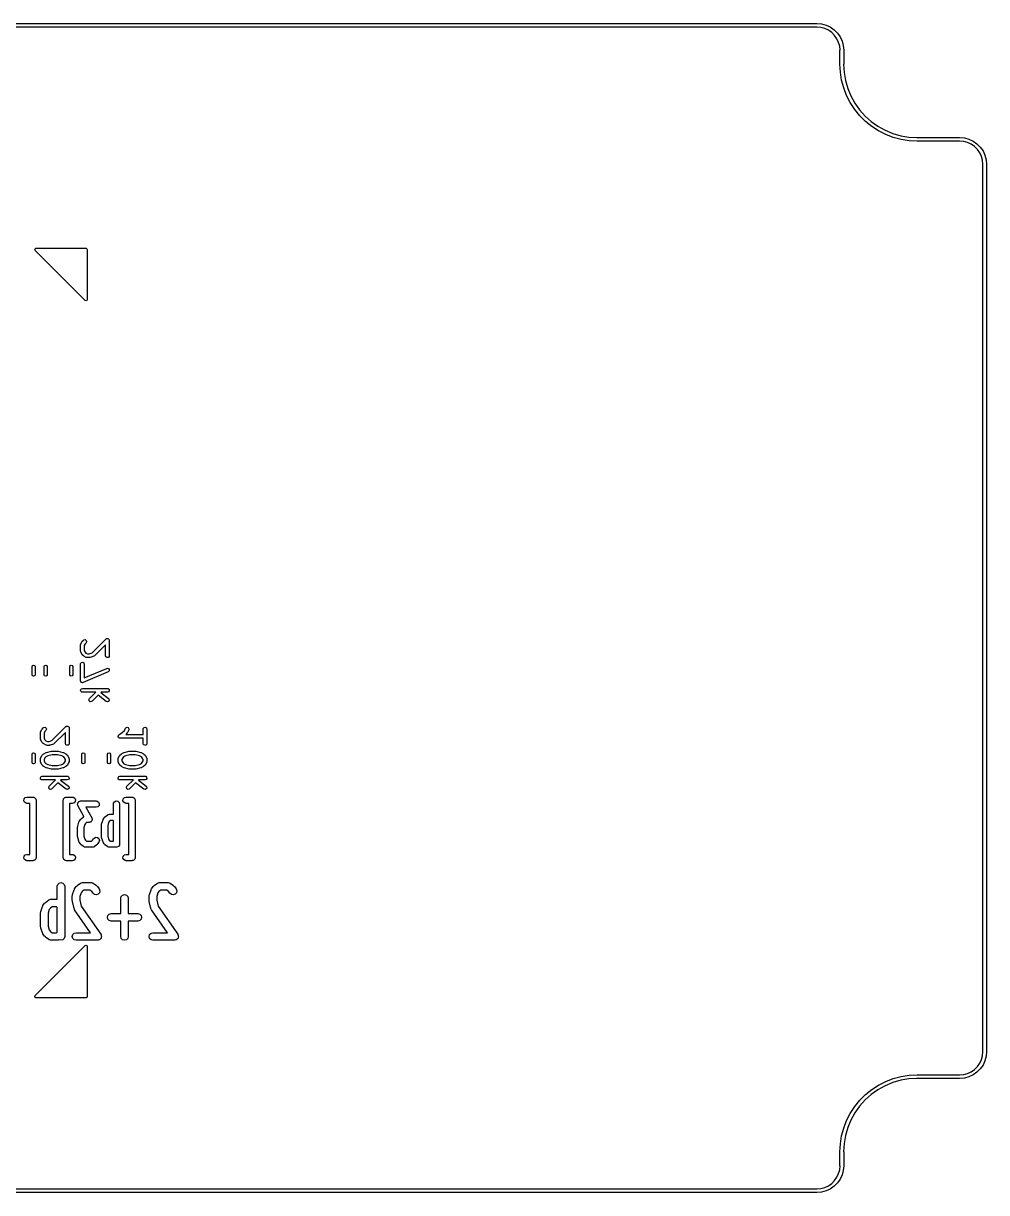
# Model space of a CAD drawing. Extents: x 69 to 231, y -99 to -49.
# Drawn here: x 192.1 to 230.53, y -97.83 to -51.17 of the extents above; entities that cross this region are included whole.
import ezdxf

# ---------------------------------------------------------------- set-up
doc = ezdxf.new("R2010")
doc.units = 0
doc.layers.add('BLACK', color=7, linetype='CONTINUOUS')

msp = doc.modelspace()

# ---------------------------------------------------------------- linework, layer by layer
at = {"layer": 'BLACK', "linetype": 'CONTINUOUS'}
for p, q in [((152.75, -51.175), (223.75, -51.175)), ((223.75, -51.175), (223.937, -51.1913)), ((223.937, -51.1913), (224.118, -51.2398)), ((224.118, -51.2398), (224.287, -51.319)), ((223.75, -51.325), (152.75, -51.325)), ((223.759, -51.3222), (223.75, -51.325)), ((223.911, -51.3356), (223.759, -51.3222)), ((224.068, -51.3775), (223.911, -51.3356)), ((224.214, -51.4459), (224.068, -51.3775)), ((224.347, -51.5387), (224.214, -51.4459)), ((224.287, -51.319), (224.441, -51.4265)), ((224.461, -51.6531), (224.347, -51.5387)), ((224.441, -51.4265), (224.573, -51.559)), ((224.554, -51.7857), (224.461, -51.6531)), ((224.573, -51.559), (224.681, -51.7125)), ((224.681, -51.7125), (224.76, -51.8823)), ((224.623, -51.9324), (224.554, -51.7857)), ((224.664, -52.0888), (224.623, -51.9324)), ((224.677, -52.2366), (224.664, -52.0888)), ((224.675, -52.25), (224.677, -52.2366)), ((224.76, -51.8823), (224.809, -52.0633)), ((224.809, -52.0633), (224.825, -52.25)), ((224.675, -52.8), (224.675, -52.25)), ((224.825, -52.25), (224.825, -52.8)), ((224.692, -53.1214), (224.675, -52.8)), ((224.742, -53.4393), (224.692, -53.1214)), ((224.825, -52.8), (224.822, -52.8198)), ((224.822, -52.8198), (224.839, -53.128)), ((224.839, -53.128), (224.894, -53.4519)), ((224.826, -53.7502), (224.742, -53.4393)), ((224.894, -53.4519), (224.985, -53.7676)), ((224.941, -54.0507), (224.826, -53.7502)), ((225.087, -54.3375), (224.941, -54.0507)), ((224.985, -53.7676), (225.111, -54.0711)), ((225.111, -54.0711), (225.269, -54.3586)), ((225.262, -54.6074), (225.087, -54.3375)), ((225.269, -54.3586), (225.46, -54.6266)), ((225.465, -54.8576), (225.262, -54.6074)), ((225.46, -54.6266), (225.678, -54.8715)), ((225.692, -55.0852), (225.465, -54.8576)), ((225.678, -54.8715), (225.923, -55.0905)), ((225.943, -55.2877), (225.692, -55.0852)), ((225.923, -55.0905), (226.191, -55.2806)), ((226.212, -55.463), (225.943, -55.2877)), ((226.191, -55.2806), (226.479, -55.4395)), ((226.499, -55.6092), (226.212, -55.463)), ((226.479, -55.4395), (226.782, -55.5652)), ((226.8, -55.7245), (226.499, -55.6092)), ((226.782, -55.5652), (227.098, -55.6562)), ((227.111, -55.8078), (226.8, -55.7245)), ((227.098, -55.6562), (227.422, -55.7112)), ((227.429, -55.8582), (227.111, -55.8078)), ((227.422, -55.7112), (227.738, -55.7289)), ((227.75, -55.875), (227.429, -55.8582)), ((227.738, -55.7289), (227.75, -55.725)), ((227.75, -55.725), (229.45, -55.725)), ((229.45, -55.875), (227.75, -55.875)), ((229.45, -55.725), (229.637, -55.7413)), ((229.459, -55.8722), (229.45, -55.875)), ((229.611, -55.8856), (229.459, -55.8722)), ((229.768, -55.9275), (229.611, -55.8856)), ((229.637, -55.7413), (229.818, -55.7898)), ((229.914, -55.9959), (229.768, -55.9275)), ((229.818, -55.7898), (229.987, -55.869)), ((229.987, -55.869), (230.141, -55.9765)), ((230.141, -55.9765), (230.273, -56.109)), ((230.047, -56.0887), (229.914, -55.9959)), ((230.161, -56.2032), (230.047, -56.0887)), ((230.254, -56.3357), (230.161, -56.2032)), ((230.323, -56.4824), (230.254, -56.3357)), ((230.273, -56.109), (230.381, -56.2625)), ((230.381, -56.2625), (230.46, -56.4323)), ((230.46, -56.4323), (230.509, -56.6133)), ((230.364, -56.6388), (230.323, -56.4824)), ((230.377, -56.7866), (230.364, -56.6388)), ((230.375, -56.8), (230.377, -56.7866)), ((230.375, -92.2), (230.375, -56.8)), ((230.509, -56.6133), (230.525, -56.8)), ((230.525, -56.8), (230.525, -92.2)), ((192.55, -60.2), (192.565, -60.1646)), ((192.565, -60.1646), (192.6, -60.15)), ((192.6, -60.15), (194.6, -60.15)), ((194.6, -60.15), (194.635, -60.1646)), ((194.635, -60.1646), (194.65, -60.2)), ((192.565, -60.2354), (192.55, -60.2)), ((194.565, -62.2354), (192.565, -60.2354)), ((194.65, -60.2), (194.65, -62.2)), ((194.6, -62.25), (194.565, -62.2354)), ((194.635, -62.2354), (194.6, -62.25)), ((194.65, -62.2), (194.635, -62.2354)), ((194.377, -75.9762), (194.382, -75.9505)), ((194.377, -76.2143), (194.377, -75.9762)), ((194.382, -75.9505), (194.385, -75.9471)), ((194.385, -75.9426), (194.433, -75.8474)), ((194.385, -75.9471), (194.385, -75.9426)), ((194.433, -75.8474), (194.446, -75.8294)), ((194.446, -75.8294), (194.447, -75.8279)), ((194.447, -75.8279), (194.495, -75.7803)), ((194.495, -75.7803), (194.516, -75.7654)), ((194.516, -75.7654), (194.567, -75.7609)), ((194.562, -75.9254), (194.527, -75.9939)), ((194.527, -75.9939), (194.527, -76.1966)), ((194.601, -75.8864), (194.562, -75.9254)), ((194.567, -75.7609), (194.609, -75.7903)), ((194.622, -75.8399), (194.601, -75.8864)), ((194.609, -75.7903), (194.622, -75.8399)), ((194.84, -76.2916), (195.399, -75.7327)), ((195.377, -75.9668), (194.934, -76.4102)), ((195.377, -76.4048), (195.377, -75.9668)), ((195.399, -75.7327), (195.413, -75.7233)), ((195.413, -75.7233), (195.415, -75.7208)), ((195.415, -75.7208), (195.417, -75.7204)), ((195.417, -75.7204), (195.421, -75.7177)), ((195.421, -75.7177), (195.443, -75.7158)), ((195.443, -75.7158), (195.465, -75.7119)), ((195.465, -75.7119), (195.468, -75.7136)), ((195.468, -75.7136), (195.472, -75.7133)), ((195.472, -75.7133), (195.49, -75.7262)), ((195.49, -75.7262), (195.51, -75.7375)), ((195.51, -75.7375), (195.511, -75.7407)), ((195.511, -75.7407), (195.514, -75.7427)), ((195.514, -75.7427), (195.52, -75.7645)), ((195.52, -75.7645), (195.527, -75.7857)), ((195.527, -75.7857), (195.527, -76.4048)), ((194.379, -76.2185), (194.377, -76.2143)), ((194.378, -76.2229), (194.379, -76.2185)), ((194.385, -76.2478), (194.378, -76.2229)), ((194.433, -76.3431), (194.385, -76.2478)), ((194.434, -76.3442), (194.433, -76.3431)), ((194.447, -76.3626), (194.434, -76.3442)), ((194.495, -76.4102), (194.447, -76.3626)), ((194.496, -76.4109), (194.495, -76.4102)), ((194.514, -76.4242), (194.496, -76.4109)), ((194.609, -76.4718), (194.514, -76.4242)), ((194.527, -76.1966), (194.562, -76.2651)), ((194.562, -76.2651), (194.592, -76.2955)), ((194.592, -76.2955), (194.661, -76.3298)), ((194.614, -76.4724), (194.609, -76.4718)), ((194.617, -76.4752), (194.614, -76.4724)), ((194.643, -76.4798), (194.617, -76.4752)), ((194.738, -76.4798), (194.643, -76.4798)), ((194.661, -76.3298), (194.726, -76.3298)), ((194.726, -76.3298), (194.84, -76.2916)), ((194.74, -76.4792), (194.738, -76.4798)), ((194.762, -76.4759), (194.74, -76.4792)), ((194.905, -76.4283), (194.762, -76.4759)), ((194.908, -76.4255), (194.905, -76.4283)), ((194.913, -76.4251), (194.908, -76.4255)), ((194.934, -76.4102), (194.913, -76.4251)), ((195.395, -76.453), (195.377, -76.4048)), ((195.439, -76.4786), (195.395, -76.453)), ((195.49, -76.4697), (195.439, -76.4786)), ((195.523, -76.4304), (195.49, -76.4697)), ((195.527, -76.4048), (195.523, -76.4304)), ((192.45, -76.8372), (192.468, -76.7948)), ((192.45, -77.1628), (192.45, -76.8372)), ((192.468, -76.7948), (192.51, -76.7772)), ((192.51, -76.7772), (192.552, -76.7948)), ((192.552, -76.7948), (192.57, -76.8372)), ((192.57, -76.8372), (192.57, -77.1628)), ((192.93, -76.8372), (192.948, -76.7948)), ((192.93, -77.1628), (192.93, -76.8372)), ((192.948, -76.7948), (192.99, -76.7772)), ((192.99, -76.7772), (193.032, -76.7948)), ((193.032, -76.7948), (193.05, -76.8372)), ((193.05, -76.8372), (193.05, -77.1628)), ((193.95, -76.8372), (193.968, -76.7948)), ((193.95, -77.1628), (193.95, -76.8372)), ((193.968, -76.7948), (194.01, -76.7772)), ((194.01, -76.7772), (194.052, -76.7948)), ((194.052, -76.7948), (194.07, -76.8372)), ((194.07, -76.8372), (194.07, -77.1628)), ((194.377, -76.7381), (194.382, -76.7124)), ((194.377, -77.4048), (194.377, -76.7381)), ((194.382, -76.7124), (194.415, -76.6731)), ((194.415, -76.6731), (194.465, -76.6642)), ((194.465, -76.6642), (194.51, -76.6899)), ((194.51, -76.6899), (194.527, -76.7381)), ((194.527, -76.7381), (194.527, -77.291)), ((194.527, -77.291), (195.423, -76.9073)), ((195.423, -76.9073), (195.448, -76.9013)), ((195.448, -76.9013), (195.497, -76.9161)), ((195.497, -76.9161), (195.525, -76.9591)), ((195.525, -76.9591), (195.519, -77.01)), ((192.468, -77.2052), (192.45, -77.1628)), ((192.51, -77.2228), (192.468, -77.2052)), ((192.552, -77.2052), (192.51, -77.2228)), ((192.57, -77.1628), (192.552, -77.2052)), ((192.948, -77.2052), (192.93, -77.1628)), ((192.99, -77.2228), (192.948, -77.2052)), ((193.032, -77.2052), (192.99, -77.2228)), ((193.05, -77.1628), (193.032, -77.2052)), ((193.968, -77.2052), (193.95, -77.1628)), ((194.01, -77.2228), (193.968, -77.2052)), ((194.052, -77.2052), (194.01, -77.2228)), ((194.07, -77.1628), (194.052, -77.2052)), ((194.38, -77.4131), (194.377, -77.4048)), ((194.379, -77.4219), (194.38, -77.4131)), ((194.389, -77.4365), (194.379, -77.4219)), ((194.395, -77.453), (194.389, -77.4365)), ((195.482, -77.0451), (194.482, -77.4737)), ((195.519, -77.01), (195.482, -77.0451)), ((194.379, -77.7727), (194.404, -77.7283)), ((194.387, -77.8232), (194.379, -77.7727)), ((194.427, -77.8562), (194.387, -77.8232)), ((194.403, -77.4574), (194.395, -77.453)), ((194.407, -77.4648), (194.403, -77.4574)), ((194.404, -77.7283), (194.452, -77.7107)), ((194.424, -77.4699), (194.407, -77.4648)), ((194.439, -77.4786), (194.424, -77.4699)), ((194.452, -77.8607), (194.427, -77.8562)), ((194.448, -77.4771), (194.439, -77.4786)), ((194.457, -77.4796), (194.448, -77.4771)), ((194.452, -77.7107), (195.452, -77.7107)), ((194.986, -77.8607), (194.452, -77.8607)), ((194.482, -77.4737), (194.457, -77.4796)), ((194.733, -78.1136), (194.986, -77.8607)), ((195.198, -77.8607), (195.186, -77.8728)), ((195.186, -77.8728), (195.497, -78.1067)), ((195.452, -77.8607), (195.198, -77.8607)), ((195.452, -77.7107), (195.478, -77.7152)), ((195.501, -77.8432), (195.452, -77.8607)), ((195.478, -77.7152), (195.517, -77.7482)), ((195.526, -77.7987), (195.501, -77.8432)), ((195.517, -77.7482), (195.526, -77.7987)), ((194.711, -78.1601), (194.733, -78.1136)), ((194.724, -78.2097), (194.711, -78.1601)), ((194.766, -78.2391), (194.724, -78.2097)), ((194.817, -78.2346), (194.766, -78.2391)), ((194.839, -78.2197), (194.817, -78.2346)), ((195.078, -77.98), (194.839, -78.2197)), ((195.407, -78.2267), (195.078, -77.98)), ((195.456, -78.2416), (195.407, -78.2267)), ((195.504, -78.2214), (195.456, -78.2416)), ((195.497, -78.1067), (195.515, -78.1257)), ((195.527, -78.1756), (195.504, -78.2214)), ((195.515, -78.1257), (195.527, -78.1756)), ((192.847, -79.3279), (192.895, -79.2803)), ((192.895, -79.2803), (192.916, -79.2654)), ((192.916, -79.2654), (192.967, -79.2609)), ((192.967, -79.2609), (193.009, -79.2903)), ((193.009, -79.2903), (193.022, -79.3399)), ((193.24, -79.7916), (193.799, -79.2327)), ((193.799, -79.2327), (193.813, -79.2233)), ((193.813, -79.2233), (193.815, -79.2208)), ((193.815, -79.2208), (193.817, -79.2204)), ((193.817, -79.2204), (193.821, -79.2177)), ((193.821, -79.2177), (193.843, -79.2158)), ((193.843, -79.2158), (193.865, -79.2119)), ((193.865, -79.2119), (193.868, -79.2136)), ((193.868, -79.2136), (193.872, -79.2133)), ((193.872, -79.2133), (193.89, -79.2262)), ((193.89, -79.2262), (193.91, -79.2375)), ((193.91, -79.2375), (193.911, -79.2407)), ((193.911, -79.2407), (193.914, -79.2427)), ((193.914, -79.2427), (193.92, -79.2645)), ((193.92, -79.2645), (193.927, -79.2857)), ((193.927, -79.2857), (193.927, -79.9048)), ((196.129, -79.3841), (196.171, -79.2998)), ((196.171, -79.2998), (196.187, -79.2789)), ((196.187, -79.2789), (196.234, -79.2585)), ((196.234, -79.2585), (196.283, -79.2731)), ((196.283, -79.2731), (196.311, -79.3159)), ((196.882, -79.3077), (196.915, -79.2684)), ((196.915, -79.2684), (196.965, -79.2595)), ((196.965, -79.2595), (197.01, -79.2851)), ((197.01, -79.2851), (197.027, -79.3333)), ((192.777, -79.4762), (192.782, -79.4505)), ((192.777, -79.7143), (192.777, -79.4762)), ((192.779, -79.7185), (192.777, -79.7143)), ((192.778, -79.7229), (192.779, -79.7185)), ((192.785, -79.7478), (192.778, -79.7229)), ((192.782, -79.4505), (192.785, -79.4471)), ((192.785, -79.4426), (192.833, -79.3474)), ((192.785, -79.4471), (192.785, -79.4426)), ((192.833, -79.8431), (192.785, -79.7478)), ((192.833, -79.3474), (192.846, -79.3294)), ((192.846, -79.3294), (192.847, -79.3279)), ((192.962, -79.4254), (192.927, -79.4939)), ((192.927, -79.4939), (192.927, -79.6966)), ((192.927, -79.6966), (192.962, -79.7651)), ((193.001, -79.3864), (192.962, -79.4254)), ((192.962, -79.7651), (192.992, -79.7955)), ((193.022, -79.3399), (193.001, -79.3864)), ((193.777, -79.4668), (193.334, -79.9102)), ((193.777, -79.9048), (193.777, -79.4668)), ((195.879, -79.606), (195.881, -79.6023)), ((195.882, -79.6275), (195.879, -79.606)), ((195.88, -79.598), (195.893, -79.5804)), ((195.881, -79.6023), (195.88, -79.598)), ((195.884, -79.6492), (195.882, -79.6275)), ((195.887, -79.6523), (195.884, -79.6492)), ((195.887, -79.6565), (195.887, -79.6523)), ((195.904, -79.6705), (195.887, -79.6565)), ((195.893, -79.5804), (195.904, -79.5616)), ((195.904, -79.5616), (195.908, -79.5601)), ((195.919, -79.6863), (195.904, -79.6705)), ((195.908, -79.5601), (195.911, -79.5566)), ((195.911, -79.5566), (196.047, -79.4655)), ((195.923, -79.6868), (195.919, -79.6863)), ((195.927, -79.6895), (195.923, -79.6868)), ((195.952, -79.694), (195.927, -79.6895)), ((196.877, -79.694), (195.952, -79.694)), ((196.047, -79.4655), (196.129, -79.3841)), ((196.244, -79.4816), (196.181, -79.544)), ((196.181, -79.544), (196.877, -79.544)), ((196.258, -79.4621), (196.244, -79.4801)), ((196.244, -79.4801), (196.244, -79.4816)), ((196.305, -79.3669), (196.258, -79.4621)), ((196.311, -79.3159), (196.305, -79.3669)), ((196.877, -79.3333), (196.882, -79.3077)), ((196.877, -79.544), (196.877, -79.3333)), ((196.877, -79.9048), (196.877, -79.694)), ((197.027, -79.3333), (197.027, -79.9048)), ((192.834, -79.8442), (192.833, -79.8431)), ((192.847, -79.8626), (192.834, -79.8442)), ((192.895, -79.9102), (192.847, -79.8626)), ((192.896, -79.9109), (192.895, -79.9102)), ((192.914, -79.9242), (192.896, -79.9109)), ((193.009, -79.9718), (192.914, -79.9242)), ((192.992, -79.7955), (193.061, -79.8298)), ((193.014, -79.9724), (193.009, -79.9718)), ((193.017, -79.9752), (193.014, -79.9724)), ((193.043, -79.9798), (193.017, -79.9752)), ((193.025, -80.2606), (193.215, -80.213)), ((193.138, -79.9798), (193.043, -79.9798)), ((193.061, -79.8298), (193.126, -79.8298)), ((193.126, -79.8298), (193.24, -79.7916)), ((193.14, -79.9792), (193.138, -79.9798)), ((193.162, -79.9759), (193.14, -79.9792)), ((193.305, -79.9283), (193.162, -79.9759)), ((193.215, -80.213), (193.23, -80.2119)), ((193.23, -80.2119), (193.233, -80.2107)), ((193.233, -80.2107), (193.471, -80.2107)), ((193.308, -79.9255), (193.305, -79.9283)), ((193.313, -79.9251), (193.308, -79.9255)), ((193.334, -79.9102), (193.313, -79.9251)), ((193.471, -80.2107), (193.486, -80.2133)), ((193.486, -80.2133), (193.49, -80.213)), ((193.49, -80.213), (193.68, -80.2606)), ((193.795, -79.953), (193.777, -79.9048)), ((193.839, -79.9786), (193.795, -79.953)), ((193.89, -79.9697), (193.839, -79.9786)), ((193.923, -79.9304), (193.89, -79.9697)), ((193.927, -79.9048), (193.923, -79.9304)), ((196.125, -80.2606), (196.315, -80.213)), ((196.315, -80.213), (196.33, -80.2119)), ((196.33, -80.2119), (196.333, -80.2107)), ((196.333, -80.2107), (196.571, -80.2107)), ((196.571, -80.2107), (196.586, -80.2133)), ((196.586, -80.2133), (196.59, -80.213)), ((196.59, -80.213), (196.78, -80.2606)), ((196.895, -79.953), (196.877, -79.9048)), ((196.939, -79.9786), (196.895, -79.953)), ((196.99, -79.9697), (196.939, -79.9786)), ((197.023, -79.9304), (196.99, -79.9697)), ((197.027, -79.9048), (197.023, -79.9304)), ((192.45, -80.3372), (192.468, -80.2948)), ((192.45, -80.6628), (192.45, -80.3372)), ((192.468, -80.7052), (192.45, -80.6628)), ((192.468, -80.2948), (192.51, -80.2772)), ((192.51, -80.2772), (192.552, -80.2948)), ((192.552, -80.2948), (192.57, -80.3372)), ((192.57, -80.6628), (192.552, -80.7052)), ((192.57, -80.3372), (192.57, -80.6628)), ((192.777, -80.5238), (192.782, -80.4982)), ((192.777, -80.619), (192.777, -80.5238)), ((192.779, -80.6233), (192.777, -80.619)), ((192.778, -80.6276), (192.779, -80.6233)), ((192.785, -80.6526), (192.778, -80.6276)), ((192.782, -80.4982), (192.785, -80.4947)), ((192.785, -80.4903), (192.833, -80.395)), ((192.785, -80.4947), (192.785, -80.4903)), ((192.833, -80.7478), (192.785, -80.6526)), ((192.833, -80.395), (192.846, -80.377)), ((192.846, -80.377), (192.847, -80.3755)), ((192.847, -80.3755), (192.895, -80.3279)), ((192.895, -80.3279), (192.913, -80.3151)), ((192.913, -80.3151), (192.914, -80.3139)), ((192.914, -80.3139), (193.009, -80.2663)), ((192.962, -80.473), (192.927, -80.5415)), ((192.927, -80.5415), (192.927, -80.6013)), ((192.927, -80.6013), (192.962, -80.6699)), ((192.992, -80.4426), (192.962, -80.473)), ((192.962, -80.6699), (192.992, -80.7003)), ((193.069, -80.4041), (192.992, -80.4426)), ((192.992, -80.7003), (193.069, -80.7388)), ((193.009, -80.2663), (193.022, -80.2626)), ((193.022, -80.2626), (193.025, -80.2606)), ((193.243, -80.3607), (193.069, -80.4041)), ((193.462, -80.3607), (193.243, -80.3607)), ((193.636, -80.4041), (193.462, -80.3607)), ((193.713, -80.4426), (193.636, -80.4041)), ((193.636, -80.7388), (193.713, -80.7003)), ((193.68, -80.2606), (193.692, -80.2658)), ((193.692, -80.2658), (193.695, -80.2663)), ((193.695, -80.2663), (193.791, -80.3139)), ((193.743, -80.473), (193.713, -80.4426)), ((193.713, -80.7003), (193.743, -80.6699)), ((193.777, -80.5415), (193.743, -80.473)), ((193.743, -80.6699), (193.777, -80.6013)), ((193.777, -80.6013), (193.777, -80.5415)), ((193.791, -80.3139), (193.809, -80.3272)), ((193.809, -80.3272), (193.81, -80.3279)), ((193.81, -80.3279), (193.858, -80.3755)), ((193.858, -80.3755), (193.871, -80.3939)), ((193.871, -80.3939), (193.872, -80.395)), ((193.872, -80.395), (193.919, -80.4903)), ((193.919, -80.6526), (193.872, -80.7478)), ((193.919, -80.4903), (193.927, -80.5152)), ((193.92, -80.6481), (193.919, -80.6526)), ((193.923, -80.6447), (193.92, -80.6481)), ((193.927, -80.619), (193.923, -80.6447)), ((193.927, -80.5152), (193.926, -80.5196)), ((193.926, -80.5196), (193.927, -80.5238)), ((193.927, -80.5238), (193.927, -80.619)), ((194.43, -80.3372), (194.448, -80.2948)), ((194.43, -80.6628), (194.43, -80.3372)), ((194.448, -80.7052), (194.43, -80.6628)), ((194.448, -80.2948), (194.49, -80.2772)), ((194.49, -80.2772), (194.532, -80.2948)), ((194.532, -80.2948), (194.55, -80.3372)), ((194.55, -80.6628), (194.532, -80.7052)), ((194.55, -80.3372), (194.55, -80.6628)), ((195.45, -80.3372), (195.468, -80.2948)), ((195.45, -80.6628), (195.45, -80.3372)), ((195.468, -80.7052), (195.45, -80.6628)), ((195.468, -80.2948), (195.51, -80.2772)), ((195.51, -80.2772), (195.552, -80.2948)), ((195.552, -80.2948), (195.57, -80.3372)), ((195.57, -80.6628), (195.552, -80.7052)), ((195.57, -80.3372), (195.57, -80.6628)), ((195.877, -80.5238), (195.882, -80.4982)), ((195.877, -80.619), (195.877, -80.5238)), ((195.879, -80.6233), (195.877, -80.619)), ((195.878, -80.6276), (195.879, -80.6233)), ((195.885, -80.6526), (195.878, -80.6276)), ((195.882, -80.4982), (195.885, -80.4947)), ((195.885, -80.4903), (195.933, -80.395)), ((195.885, -80.4947), (195.885, -80.4903)), ((195.933, -80.7478), (195.885, -80.6526)), ((195.933, -80.395), (195.946, -80.377)), ((195.946, -80.377), (195.947, -80.3755)), ((195.947, -80.3755), (195.995, -80.3279)), ((195.995, -80.3279), (196.013, -80.3151)), ((196.013, -80.3151), (196.014, -80.3139)), ((196.014, -80.3139), (196.109, -80.2663)), ((196.062, -80.473), (196.027, -80.5415)), ((196.027, -80.5415), (196.027, -80.6013)), ((196.027, -80.6013), (196.062, -80.6699)), ((196.092, -80.4426), (196.062, -80.473)), ((196.062, -80.6699), (196.092, -80.7003)), ((196.169, -80.4041), (196.092, -80.4426)), ((196.092, -80.7003), (196.169, -80.7388)), ((196.109, -80.2663), (196.122, -80.2626)), ((196.122, -80.2626), (196.125, -80.2606)), ((196.343, -80.3607), (196.169, -80.4041)), ((196.562, -80.3607), (196.343, -80.3607)), ((196.736, -80.4041), (196.562, -80.3607)), ((196.813, -80.4426), (196.736, -80.4041)), ((196.736, -80.7388), (196.813, -80.7003)), ((196.78, -80.2606), (196.792, -80.2658)), ((196.792, -80.2658), (196.795, -80.2663)), ((196.795, -80.2663), (196.891, -80.3139)), ((196.843, -80.473), (196.813, -80.4426)), ((196.813, -80.7003), (196.843, -80.6699)), ((196.877, -80.5415), (196.843, -80.473)), ((196.843, -80.6699), (196.877, -80.6013)), ((196.877, -80.6013), (196.877, -80.5415)), ((196.891, -80.3139), (196.909, -80.3272)), ((196.909, -80.3272), (196.91, -80.3279)), ((196.91, -80.3279), (196.958, -80.3755)), ((196.958, -80.3755), (196.971, -80.3939)), ((196.971, -80.3939), (196.972, -80.395)), ((196.972, -80.395), (197.019, -80.4903)), ((197.019, -80.6526), (196.972, -80.7478)), ((197.019, -80.4903), (197.027, -80.5152)), ((197.02, -80.6481), (197.019, -80.6526)), ((197.023, -80.6447), (197.02, -80.6481)), ((197.027, -80.619), (197.023, -80.6447)), ((197.027, -80.5152), (197.026, -80.5196)), ((197.026, -80.5196), (197.027, -80.5238)), ((197.027, -80.5238), (197.027, -80.619)), ((192.51, -80.7228), (192.468, -80.7052)), ((192.552, -80.7052), (192.51, -80.7228)), ((192.834, -80.749), (192.833, -80.7478)), ((192.847, -80.7673), (192.834, -80.749)), ((192.895, -80.8149), (192.847, -80.7673)), ((192.896, -80.8156), (192.895, -80.8149)), ((192.914, -80.829), (192.896, -80.8156)), ((193.009, -80.8766), (192.914, -80.829)), ((193.013, -80.877), (193.009, -80.8766)), ((193.025, -80.8823), (193.013, -80.877)), ((193.215, -80.9299), (193.025, -80.8823)), ((193.069, -80.7388), (193.243, -80.7821)), ((193.219, -80.9295), (193.215, -80.9299)), ((193.233, -80.9321), (193.219, -80.9295)), ((193.471, -80.9321), (193.233, -80.9321)), ((193.243, -80.7821), (193.462, -80.7821)), ((193.462, -80.7821), (193.636, -80.7388)), ((193.475, -80.931), (193.471, -80.9321)), ((193.49, -80.9299), (193.475, -80.931)), ((193.68, -80.8823), (193.49, -80.9299)), ((193.683, -80.8803), (193.68, -80.8823)), ((193.695, -80.8766), (193.683, -80.8803)), ((193.791, -80.829), (193.695, -80.8766)), ((193.792, -80.8278), (193.791, -80.829)), ((193.81, -80.8149), (193.792, -80.8278)), ((193.858, -80.7673), (193.81, -80.8149)), ((193.872, -80.7478), (193.858, -80.7658)), ((193.858, -80.7658), (193.858, -80.7673)), ((194.49, -80.7228), (194.448, -80.7052)), ((194.532, -80.7052), (194.49, -80.7228)), ((195.51, -80.7228), (195.468, -80.7052)), ((195.552, -80.7052), (195.51, -80.7228)), ((195.934, -80.749), (195.933, -80.7478)), ((195.947, -80.7673), (195.934, -80.749)), ((195.995, -80.8149), (195.947, -80.7673)), ((195.996, -80.8156), (195.995, -80.8149)), ((196.014, -80.829), (195.996, -80.8156)), ((196.109, -80.8766), (196.014, -80.829)), ((196.113, -80.877), (196.109, -80.8766)), ((196.125, -80.8823), (196.113, -80.877)), ((196.315, -80.9299), (196.125, -80.8823)), ((196.169, -80.7388), (196.343, -80.7821)), ((196.319, -80.9295), (196.315, -80.9299)), ((196.333, -80.9321), (196.319, -80.9295)), ((196.571, -80.9321), (196.333, -80.9321)), ((196.343, -80.7821), (196.562, -80.7821)), ((196.562, -80.7821), (196.736, -80.7388)), ((196.575, -80.931), (196.571, -80.9321)), ((196.59, -80.9299), (196.575, -80.931)), ((196.78, -80.8823), (196.59, -80.9299)), ((196.783, -80.8803), (196.78, -80.8823)), ((196.795, -80.8766), (196.783, -80.8803)), ((196.891, -80.829), (196.795, -80.8766)), ((196.892, -80.8278), (196.891, -80.829)), ((196.91, -80.8149), (196.892, -80.8278)), ((196.958, -80.7673), (196.91, -80.8149)), ((196.972, -80.7478), (196.958, -80.7658)), ((196.958, -80.7658), (196.958, -80.7673)), ((192.779, -81.2727), (192.804, -81.2283)), ((192.787, -81.3232), (192.779, -81.2727)), ((192.827, -81.3562), (192.787, -81.3232)), ((192.804, -81.2283), (192.852, -81.2107)), ((192.852, -81.3607), (192.827, -81.3562)), ((192.852, -81.2107), (193.852, -81.2107)), ((193.386, -81.3607), (192.852, -81.3607)), ((193.111, -81.6601), (193.133, -81.6136)), ((193.133, -81.6136), (193.386, -81.3607)), ((193.478, -81.48), (193.239, -81.7197)), ((193.807, -81.7267), (193.478, -81.48)), ((193.598, -81.3607), (193.586, -81.3728)), ((193.586, -81.3728), (193.897, -81.6067)), ((193.852, -81.3607), (193.598, -81.3607)), ((193.852, -81.2107), (193.878, -81.2152)), ((193.901, -81.3432), (193.852, -81.3607)), ((193.878, -81.2152), (193.917, -81.2482)), ((193.897, -81.6067), (193.915, -81.6257)), ((193.926, -81.2987), (193.901, -81.3432)), ((193.915, -81.6257), (193.927, -81.6756)), ((193.917, -81.2482), (193.926, -81.2987)), ((195.879, -81.2727), (195.904, -81.2283)), ((195.887, -81.3232), (195.879, -81.2727)), ((195.927, -81.3562), (195.887, -81.3232)), ((195.904, -81.2283), (195.952, -81.2107)), ((195.952, -81.3607), (195.927, -81.3562)), ((195.952, -81.2107), (196.952, -81.2107)), ((196.486, -81.3607), (195.952, -81.3607)), ((196.211, -81.6601), (196.233, -81.6136)), ((196.233, -81.6136), (196.486, -81.3607)), ((196.578, -81.48), (196.339, -81.7197)), ((196.907, -81.7267), (196.578, -81.48)), ((196.698, -81.3607), (196.686, -81.3728)), ((196.686, -81.3728), (196.997, -81.6067)), ((196.952, -81.3607), (196.698, -81.3607)), ((196.952, -81.2107), (196.978, -81.2152)), ((197.001, -81.3432), (196.952, -81.3607)), ((196.978, -81.2152), (197.017, -81.2482)), ((196.997, -81.6067), (197.015, -81.6257)), ((197.026, -81.2987), (197.001, -81.3432)), ((197.015, -81.6257), (197.027, -81.6756)), ((197.017, -81.2482), (197.026, -81.2987)), ((192.129, -82.1194), (192.175, -82.0662)), ((192.175, -82.0662), (192.243, -82.0464)), ((192.243, -82.0464), (192.481, -82.0464)), ((192.481, -82.0464), (192.516, -82.0516)), ((192.516, -82.0516), (192.524, -82.0565)), ((192.524, -82.0565), (192.533, -82.0578)), ((192.533, -82.0578), (192.553, -82.0753)), ((192.553, -82.0753), (192.576, -82.0897)), ((192.576, -82.0897), (192.579, -82.098)), ((192.579, -82.098), (192.586, -82.1039)), ((192.586, -82.1039), (192.594, -82.1295)), ((193.124, -81.7097), (193.111, -81.6601)), ((193.166, -81.7391), (193.124, -81.7097)), ((193.217, -81.7346), (193.166, -81.7391)), ((193.239, -81.7197), (193.217, -81.7346)), ((193.701, -82.1194), (193.718, -82.0992)), ((193.718, -82.0992), (193.733, -82.0768)), ((193.733, -82.0768), (193.741, -82.0731)), ((193.741, -82.0731), (193.747, -82.0662)), ((193.747, -82.0662), (193.772, -82.0587)), ((193.772, -82.0587), (193.797, -82.0477)), ((193.797, -82.0477), (193.806, -82.049)), ((193.806, -82.049), (193.814, -82.0464)), ((193.856, -81.7416), (193.807, -81.7267)), ((193.814, -82.0464), (194.052, -82.0464)), ((193.904, -81.7214), (193.856, -81.7416)), ((193.927, -81.6756), (193.904, -81.7214)), ((194.052, -82.0464), (194.088, -82.0516)), ((194.088, -82.0516), (194.147, -82.0897)), ((194.147, -82.0897), (194.176, -82.1538)), ((196.082, -82.1194), (196.128, -82.0662)), ((196.128, -82.0662), (196.195, -82.0464)), ((196.195, -82.0464), (196.433, -82.0464)), ((196.224, -81.7097), (196.211, -81.6601)), ((196.266, -81.7391), (196.224, -81.7097)), ((196.317, -81.7346), (196.266, -81.7391)), ((196.339, -81.7197), (196.317, -81.7346)), ((196.433, -82.0464), (196.469, -82.0516)), ((196.469, -82.0516), (196.476, -82.0565)), ((196.476, -82.0565), (196.485, -82.0578)), ((196.485, -82.0578), (196.506, -82.0753)), ((196.506, -82.0753), (196.528, -82.0897)), ((196.528, -82.0897), (196.532, -82.098)), ((196.532, -82.098), (196.539, -82.1039)), ((196.539, -82.1039), (196.546, -82.1295)), ((196.956, -81.7416), (196.907, -81.7267)), ((197.004, -81.7214), (196.956, -81.7416)), ((197.027, -81.6756), (197.004, -81.7214)), ((192.119, -82.189), (192.129, -82.1194)), ((192.148, -82.2531), (192.119, -82.189)), ((192.207, -82.2913), (192.148, -82.2531)), ((192.243, -82.2964), (192.207, -82.2913)), ((192.356, -82.2964), (192.243, -82.2964)), ((192.356, -84.3321), (192.356, -82.2964)), ((192.594, -82.1295), (192.605, -82.1538)), ((192.605, -82.1538), (192.603, -82.1628)), ((192.603, -82.1628), (192.606, -82.1714)), ((192.606, -82.1714), (192.606, -84.4571)), ((193.689, -82.1714), (193.694, -82.1359)), ((193.689, -84.4571), (193.689, -82.1714)), ((193.694, -82.1359), (193.699, -82.1283)), ((193.699, -82.1283), (193.701, -82.1194)), ((194.052, -82.2964), (193.939, -82.2964)), ((193.939, -82.2964), (193.939, -84.3321)), ((194.12, -82.2766), (194.052, -82.2964)), ((194.166, -82.2235), (194.12, -82.2766)), ((194.176, -82.1538), (194.166, -82.2235)), ((194.262, -82.3414), (194.266, -82.3108)), ((194.264, -82.3456), (194.262, -82.3414)), ((194.264, -82.3502), (194.264, -82.3456)), ((194.276, -82.3838), (194.264, -82.3502)), ((194.266, -82.3108), (194.269, -82.28)), ((194.269, -82.28), (194.271, -82.2763)), ((194.271, -82.2763), (194.272, -82.2718)), ((194.272, -82.2718), (194.292, -82.2484)), ((194.517, -82.8246), (194.276, -82.3838)), ((194.292, -82.2484), (194.311, -82.2237)), ((194.311, -82.2237), (194.315, -82.2221)), ((194.315, -82.2221), (194.318, -82.2186)), ((194.318, -82.2186), (194.348, -82.2099)), ((194.348, -82.2099), (194.377, -82.1991)), ((194.377, -82.1991), (194.381, -82.2001)), ((194.381, -82.2001), (194.386, -82.1988)), ((194.386, -82.1988), (195.005, -82.1988)), ((195.005, -82.4488), (194.597, -82.4488)), ((194.597, -82.4488), (194.829, -82.8734)), ((195.005, -82.1988), (195.04, -82.204)), ((195.072, -82.429), (195.005, -82.4488)), ((195.04, -82.204), (195.099, -82.2421)), ((195.118, -82.3758), (195.072, -82.429)), ((195.099, -82.2421), (195.129, -82.3062)), ((195.129, -82.3062), (195.118, -82.3758)), ((195.689, -82.3238), (195.694, -82.2883)), ((195.689, -82.7321), (195.689, -82.3238)), ((195.694, -82.2883), (195.733, -82.2292)), ((195.733, -82.2292), (195.797, -82.2001)), ((195.797, -82.2001), (195.866, -82.2102)), ((195.866, -82.2102), (195.919, -82.2563)), ((195.919, -82.2563), (195.939, -82.3238)), ((195.939, -82.3238), (195.939, -83.9238)), ((196.071, -82.189), (196.082, -82.1194)), ((196.101, -82.2531), (196.071, -82.189)), ((196.16, -82.2913), (196.101, -82.2531)), ((196.195, -82.2964), (196.16, -82.2913)), ((196.308, -82.2964), (196.195, -82.2964)), ((196.308, -84.3321), (196.308, -82.2964)), ((196.546, -82.1295), (196.557, -82.1538)), ((196.557, -82.1538), (196.556, -82.1628)), ((196.556, -82.1628), (196.558, -82.1714)), ((196.558, -82.1714), (196.558, -84.4571)), ((194.314, -83.0484), (194.327, -83.0223)), ((194.327, -83.0195), (194.375, -82.9433)), ((194.327, -83.0223), (194.327, -83.0195)), ((194.375, -82.9433), (194.398, -82.9159)), ((194.398, -82.9159), (194.401, -82.9145)), ((194.401, -82.9145), (194.403, -82.9119)), ((194.403, -82.9119), (194.498, -82.8357)), ((194.498, -82.8357), (194.506, -82.831)), ((194.506, -82.831), (194.509, -82.8281)), ((194.509, -82.8281), (194.513, -82.8268)), ((194.513, -82.8268), (194.517, -82.8246)), ((194.79, -83.0351), (194.787, -83.0385)), ((194.794, -83.0335), (194.79, -83.0351)), ((194.812, -83.0087), (194.794, -83.0335)), ((194.833, -82.9854), (194.812, -83.0087)), ((194.829, -82.8734), (194.841, -82.907)), ((194.836, -82.9772), (194.833, -82.9808)), ((194.833, -82.9808), (194.833, -82.9854)), ((194.838, -82.9463), (194.836, -82.9772)), ((194.843, -82.9157), (194.838, -82.9463)), ((194.841, -82.907), (194.841, -82.9115)), ((194.841, -82.9115), (194.843, -82.9157)), ((195.219, -83.1246), (195.266, -82.9722)), ((195.266, -82.9722), (195.279, -82.9461)), ((195.279, -82.9461), (195.28, -82.9433)), ((195.28, -82.9433), (195.327, -82.8671)), ((195.327, -82.8671), (195.351, -82.8397)), ((195.351, -82.8397), (195.353, -82.8383)), ((195.353, -82.8383), (195.355, -82.8357)), ((195.355, -82.8357), (195.45, -82.7595)), ((195.45, -82.7595), (195.459, -82.7548)), ((195.459, -82.7548), (195.461, -82.752)), ((195.461, -82.752), (195.466, -82.7506)), ((195.466, -82.7506), (195.481, -82.7414)), ((195.481, -82.7414), (195.505, -82.7389)), ((195.528, -83.0176), (195.5, -83.0621)), ((195.505, -82.7389), (195.529, -82.7321)), ((195.572, -82.9821), (195.528, -83.0176)), ((195.529, -82.7321), (195.689, -82.7321)), ((195.675, -82.9821), (195.572, -82.9821)), ((195.689, -82.9934), (195.675, -82.9821)), ((195.689, -83.7875), (195.689, -82.9934)), ((194.261, -83.2381), (194.266, -83.2026)), ((194.261, -83.619), (194.261, -83.2381)), ((194.266, -83.2008), (194.314, -83.0484)), ((194.266, -83.2018), (194.266, -83.2008)), ((194.266, -83.2026), (194.266, -83.2018)), ((194.548, -83.1383), (194.511, -83.2572)), ((194.511, -83.2572), (194.511, -83.6)), ((194.576, -83.0938), (194.548, -83.1383)), ((194.62, -83.0583), (194.576, -83.0938)), ((194.719, -83.0583), (194.62, -83.0583)), ((194.723, -83.057), (194.719, -83.0583)), ((194.728, -83.058), (194.723, -83.057)), ((194.757, -83.0472), (194.728, -83.058)), ((194.787, -83.0385), (194.757, -83.0472)), ((195.213, -83.1619), (195.218, -83.1264)), ((195.213, -83.619), (195.213, -83.1619)), ((195.218, -83.1264), (195.219, -83.1256)), ((195.219, -83.1256), (195.219, -83.1246)), ((195.5, -83.0621), (195.463, -83.181)), ((195.463, -83.181), (195.463, -83.6)), ((194.261, -83.62), (194.261, -83.619)), ((194.261, -83.6209), (194.261, -83.62)), ((194.266, -83.6563), (194.261, -83.6209)), ((194.314, -83.8087), (194.266, -83.6563)), ((194.316, -83.8112), (194.314, -83.8087)), ((194.327, -83.8377), (194.316, -83.8112)), ((194.375, -83.9139), (194.327, -83.8377)), ((194.377, -83.916), (194.375, -83.9139)), ((194.378, -83.919), (194.377, -83.916)), ((194.403, -83.9452), (194.378, -83.919)), ((194.498, -84.0214), (194.403, -83.9452)), ((194.511, -83.6), (194.548, -83.7188)), ((194.548, -83.7188), (194.576, -83.7633)), ((194.576, -83.7633), (194.62, -83.7988)), ((194.62, -83.7988), (194.818, -83.7988)), ((194.818, -83.7988), (194.862, -83.7633)), ((194.862, -83.7633), (194.899, -83.7052)), ((194.899, -83.7052), (194.922, -83.6778)), ((194.922, -83.6778), (194.986, -83.6479)), ((195.035, -83.9452), (194.94, -84.0214)), ((194.986, -83.6479), (195.055, -83.6572)), ((195.037, -83.9426), (195.035, -83.9452)), ((195.04, -83.9412), (195.037, -83.9426)), ((195.063, -83.9139), (195.04, -83.9412)), ((195.055, -83.6572), (195.109, -83.7026)), ((195.111, -83.8377), (195.063, -83.9139)), ((195.109, -83.7026), (195.13, -83.7699)), ((195.13, -83.7699), (195.111, -83.8377)), ((195.213, -83.62), (195.213, -83.619)), ((195.213, -83.6209), (195.213, -83.62)), ((195.219, -83.6563), (195.213, -83.6209)), ((195.266, -83.8087), (195.219, -83.6563)), ((195.268, -83.8112), (195.266, -83.8087)), ((195.28, -83.8377), (195.268, -83.8112)), ((195.327, -83.9139), (195.28, -83.8377)), ((195.33, -83.916), (195.327, -83.9139)), ((195.331, -83.919), (195.33, -83.916)), ((195.355, -83.9452), (195.331, -83.919)), ((195.45, -84.0214), (195.355, -83.9452)), ((195.463, -83.6), (195.5, -83.7188)), ((195.5, -83.7188), (195.528, -83.7633)), ((195.528, -83.7633), (195.572, -83.7988)), ((195.572, -83.7988), (195.675, -83.7988)), ((195.675, -83.7988), (195.689, -83.7875)), ((195.934, -83.9593), (195.896, -84.0184)), ((195.939, -83.9238), (195.934, -83.9593)), ((192.119, -84.4748), (192.129, -84.4051)), ((192.129, -84.4051), (192.175, -84.352)), ((192.175, -84.352), (192.243, -84.3321)), ((192.243, -84.3321), (192.356, -84.3321)), ((193.939, -84.3321), (194.052, -84.3321)), ((194.052, -84.3321), (194.088, -84.3373)), ((194.088, -84.3373), (194.147, -84.3755)), ((194.147, -84.3755), (194.176, -84.4395)), ((194.52, -84.0306), (194.498, -84.0214)), ((194.541, -84.0437), (194.52, -84.0306)), ((194.559, -84.0463), (194.541, -84.0437)), ((194.563, -84.0481), (194.559, -84.0463)), ((194.567, -84.0475), (194.563, -84.0481)), ((194.576, -84.0488), (194.567, -84.0475)), ((194.862, -84.0488), (194.576, -84.0488)), ((194.885, -84.042), (194.862, -84.0488)), ((194.909, -84.0396), (194.885, -84.042)), ((194.925, -84.0304), (194.909, -84.0396)), ((194.929, -84.029), (194.925, -84.0304)), ((194.932, -84.0262), (194.929, -84.029)), ((194.94, -84.0214), (194.932, -84.0262)), ((195.473, -84.0306), (195.45, -84.0214)), ((195.493, -84.0437), (195.473, -84.0306)), ((195.511, -84.0463), (195.493, -84.0437)), ((195.516, -84.0481), (195.511, -84.0463)), ((195.519, -84.0475), (195.516, -84.0481)), ((195.529, -84.0488), (195.519, -84.0475)), ((195.719, -84.0488), (195.529, -84.0488)), ((195.742, -84.042), (195.719, -84.0488)), ((195.766, -84.0396), (195.742, -84.042)), ((195.768, -84.0383), (195.766, -84.0396)), ((195.832, -84.0476), (195.768, -84.0383)), ((195.896, -84.0184), (195.832, -84.0476)), ((196.071, -84.4748), (196.082, -84.4051)), ((196.082, -84.4051), (196.128, -84.352)), ((196.128, -84.352), (196.195, -84.3321)), ((196.195, -84.3321), (196.308, -84.3321)), ((192.148, -84.5388), (192.119, -84.4748)), ((192.207, -84.577), (192.148, -84.5388)), ((192.243, -84.5821), (192.207, -84.577)), ((192.481, -84.5821), (192.243, -84.5821)), ((192.49, -84.5796), (192.481, -84.5821)), ((192.499, -84.5809), (192.49, -84.5796)), ((192.523, -84.5698), (192.499, -84.5809)), ((192.548, -84.5623), (192.523, -84.5698)), ((192.554, -84.5555), (192.548, -84.5623)), ((192.563, -84.5518), (192.554, -84.5555)), ((192.577, -84.5293), (192.563, -84.5518)), ((192.595, -84.5092), (192.577, -84.5293)), ((192.596, -84.5002), (192.595, -84.5092)), ((192.601, -84.4926), (192.596, -84.5002)), ((192.606, -84.4571), (192.601, -84.4926)), ((193.692, -84.4658), (193.689, -84.4571)), ((193.691, -84.4748), (193.692, -84.4658)), ((193.702, -84.4991), (193.691, -84.4748)), ((193.709, -84.5247), (193.702, -84.4991)), ((193.716, -84.5306), (193.709, -84.5247)), ((193.72, -84.5388), (193.716, -84.5306)), ((193.742, -84.5533), (193.72, -84.5388)), ((193.762, -84.5708), (193.742, -84.5533)), ((193.771, -84.5721), (193.762, -84.5708)), ((193.779, -84.577), (193.771, -84.5721)), ((193.814, -84.5821), (193.779, -84.577)), ((194.052, -84.5821), (193.814, -84.5821)), ((194.12, -84.5623), (194.052, -84.5821)), ((194.166, -84.5092), (194.12, -84.5623)), ((194.176, -84.4395), (194.166, -84.5092)), ((196.101, -84.5388), (196.071, -84.4748)), ((196.16, -84.577), (196.101, -84.5388)), ((196.195, -84.5821), (196.16, -84.577)), ((196.433, -84.5821), (196.195, -84.5821)), ((196.442, -84.5796), (196.433, -84.5821)), ((196.451, -84.5809), (196.442, -84.5796)), ((196.475, -84.5698), (196.451, -84.5809)), ((196.501, -84.5623), (196.475, -84.5698)), ((196.507, -84.5555), (196.501, -84.5623)), ((196.515, -84.5518), (196.507, -84.5555)), ((196.529, -84.5293), (196.515, -84.5518)), ((196.547, -84.5092), (196.529, -84.5293)), ((196.548, -84.5002), (196.547, -84.5092)), ((196.553, -84.4926), (196.548, -84.5002)), ((196.558, -84.4571), (196.553, -84.4926)), ((193.45, -85.6048), (193.47, -85.5298)), ((193.45, -86.1214), (193.45, -85.6048)), ((193.47, -85.5298), (193.525, -85.4749)), ((193.525, -85.4749), (193.6, -85.4548)), ((193.6, -85.4548), (193.675, -85.4749)), ((193.675, -85.4749), (193.73, -85.5298)), ((193.73, -85.5298), (193.75, -85.6048)), ((193.75, -85.6048), (193.75, -87.6048)), ((194.058, -85.9362), (194.125, -85.7457)), ((194.125, -85.7457), (194.137, -85.7286)), ((194.137, -85.7286), (194.144, -85.7092)), ((194.144, -85.7092), (194.21, -85.614)), ((194.21, -85.614), (194.23, -85.5976)), ((194.23, -85.5976), (194.246, -85.5779)), ((194.246, -85.5779), (194.379, -85.4827)), ((194.379, -85.4827), (194.386, -85.4801)), ((194.386, -85.4801), (194.392, -85.4749)), ((194.392, -85.4749), (194.422, -85.4666)), ((194.441, -85.8071), (194.401, -85.8643)), ((194.422, -85.4666), (194.452, -85.4555)), ((194.515, -85.7548), (194.441, -85.8071)), ((194.452, -85.4555), (194.46, -85.4567)), ((194.46, -85.4567), (194.467, -85.4548)), ((194.467, -85.4548), (194.8, -85.4548)), ((194.752, -85.7548), (194.515, -85.7548)), ((194.825, -85.8071), (194.752, -85.7548)), ((194.8, -85.4548), (194.807, -85.4567)), ((194.807, -85.4567), (194.814, -85.4555)), ((194.814, -85.4555), (194.844, -85.4666)), ((194.877, -85.8813), (194.825, -85.8071)), ((194.844, -85.4666), (194.875, -85.4749)), ((194.875, -85.4749), (194.88, -85.4801)), ((194.88, -85.4801), (194.887, -85.4827)), ((194.887, -85.4827), (195.021, -85.5779)), ((195.021, -85.5779), (195.037, -85.5976)), ((195.037, -85.5976), (195.056, -85.614)), ((195.056, -85.614), (195.123, -85.7092)), ((195.123, -85.7092), (195.149, -85.7822)), ((195.149, -85.7822), (195.136, -85.8586)), ((197.125, -85.9362), (197.192, -85.7457)), ((197.192, -85.7457), (197.203, -85.7286)), ((197.203, -85.7286), (197.21, -85.7092)), ((197.21, -85.7092), (197.277, -85.614)), ((197.277, -85.614), (197.297, -85.5976)), ((197.297, -85.5976), (197.313, -85.5779)), ((197.313, -85.5779), (197.446, -85.4827)), ((197.446, -85.4827), (197.453, -85.4801)), ((197.453, -85.4801), (197.458, -85.4749)), ((197.458, -85.4749), (197.489, -85.4666)), ((197.508, -85.8071), (197.468, -85.8643)), ((197.489, -85.4666), (197.519, -85.4555)), ((197.581, -85.7548), (197.508, -85.8071)), ((197.519, -85.4555), (197.526, -85.4567)), ((197.526, -85.4567), (197.533, -85.4548)), ((197.533, -85.4548), (197.867, -85.4548)), ((197.819, -85.7548), (197.581, -85.7548)), ((197.892, -85.8071), (197.819, -85.7548)), ((197.867, -85.4548), (197.874, -85.4567)), ((197.874, -85.4567), (197.881, -85.4555)), ((197.881, -85.4555), (197.911, -85.4666)), ((197.944, -85.8813), (197.892, -85.8071)), ((197.911, -85.4666), (197.942, -85.4749)), ((197.942, -85.4749), (197.947, -85.4801)), ((197.947, -85.4801), (197.954, -85.4827)), ((197.954, -85.4827), (198.087, -85.5779)), ((198.087, -85.5779), (198.103, -85.5976)), ((198.103, -85.5976), (198.123, -85.614)), ((198.123, -85.614), (198.19, -85.7092)), ((198.19, -85.7092), (198.216, -85.7822)), ((198.216, -85.7822), (198.203, -85.8586)), ((192.877, -86.3759), (192.944, -86.2806)), ((192.944, -86.2806), (192.963, -86.2643)), ((192.963, -86.2643), (192.979, -86.2446)), ((192.979, -86.2446), (193.113, -86.1494)), ((193.113, -86.1494), (193.12, -86.1468)), ((193.12, -86.1468), (193.125, -86.1415)), ((193.125, -86.1415), (193.156, -86.1333)), ((193.156, -86.1333), (193.186, -86.1221)), ((193.186, -86.1221), (193.193, -86.1233)), ((193.193, -86.1233), (193.2, -86.1214)), ((193.2, -86.1214), (193.45, -86.1214)), ((194.05, -85.9857), (194.057, -85.9613)), ((194.05, -86.1762), (194.05, -85.9857)), ((194.054, -86.1929), (194.05, -86.1762)), ((194.054, -86.2103), (194.054, -86.1929)), ((194.121, -86.496), (194.054, -86.2103)), ((194.057, -85.9613), (194.058, -85.9362)), ((194.401, -85.8643), (194.35, -86.0112)), ((194.35, -86.0112), (194.35, -86.1589)), ((194.35, -86.1589), (194.406, -86.3996)), ((194.937, -85.9312), (194.877, -85.8813)), ((195.013, -85.9447), (194.937, -85.9312)), ((195.086, -85.9181), (195.013, -85.9447)), ((195.136, -85.8586), (195.086, -85.9181)), ((195.983, -86.081), (196.003, -86.006)), ((195.983, -86.6929), (195.983, -86.081)), ((196.003, -86.006), (196.058, -85.951)), ((196.058, -85.951), (196.133, -85.931)), ((196.133, -85.931), (196.208, -85.951)), ((196.208, -85.951), (196.263, -86.006)), ((196.263, -86.006), (196.283, -86.081)), ((196.283, -86.081), (196.283, -86.6929)), ((197.117, -85.9857), (197.123, -85.9613)), ((197.117, -86.1762), (197.117, -85.9857)), ((197.121, -86.1929), (197.117, -86.1762)), ((197.121, -86.2103), (197.121, -86.1929)), ((197.187, -86.496), (197.121, -86.2103)), ((197.123, -85.9613), (197.125, -85.9362)), ((197.468, -85.8643), (197.417, -86.0112)), ((197.417, -86.0112), (197.417, -86.1589)), ((197.417, -86.1589), (197.473, -86.3996)), ((198.003, -85.9312), (197.944, -85.8813)), ((198.08, -85.9447), (198.003, -85.9312)), ((198.153, -85.9181), (198.08, -85.9447)), ((198.203, -85.8586), (198.153, -85.9181)), ((192.783, -86.6524), (192.79, -86.628)), ((192.783, -87.2238), (192.783, -86.6524)), ((192.79, -86.628), (192.792, -86.6028)), ((192.792, -86.6028), (192.858, -86.4124)), ((192.858, -86.4124), (192.87, -86.3953)), ((192.87, -86.3953), (192.877, -86.3759)), ((193.135, -86.531), (193.083, -86.6779)), ((193.083, -86.6779), (193.083, -87.1983)), ((193.175, -86.4738), (193.135, -86.531)), ((193.248, -86.4214), (193.175, -86.4738)), ((193.419, -86.4214), (193.248, -86.4214)), ((193.45, -86.4439), (193.419, -86.4214)), ((193.45, -87.4323), (193.45, -86.4439)), ((194.134, -86.5211), (194.121, -86.496)), ((194.144, -86.5479), (194.134, -86.5211)), ((194.779, -87.4548), (194.144, -86.5479)), ((194.406, -86.3996), (195.19, -87.5187)), ((195.45, -86.8429), (195.47, -86.7679)), ((195.47, -86.7679), (195.525, -86.713)), ((195.525, -86.713), (195.6, -86.6929)), ((195.6, -86.6929), (195.983, -86.6929)), ((196.283, -86.6929), (196.667, -86.6929)), ((196.667, -86.6929), (196.742, -86.713)), ((196.742, -86.713), (196.797, -86.7679)), ((196.797, -86.7679), (196.817, -86.8429)), ((197.201, -86.5211), (197.187, -86.496)), ((197.21, -86.5479), (197.201, -86.5211)), ((197.845, -87.4548), (197.21, -86.5479)), ((197.473, -86.3996), (198.256, -87.5187)), ((192.79, -87.2482), (192.783, -87.2238)), ((193.083, -87.1983), (193.135, -87.3452)), ((195.47, -86.9179), (195.45, -86.8429)), ((195.525, -86.9728), (195.47, -86.9179)), ((195.6, -86.9929), (195.525, -86.9728)), ((195.983, -86.9929), (195.6, -86.9929)), ((195.983, -87.6048), (195.983, -86.9929)), ((196.667, -86.9929), (196.283, -86.9929)), ((196.283, -86.9929), (196.283, -87.6048)), ((196.742, -86.9728), (196.667, -86.9929)), ((196.797, -86.9179), (196.742, -86.9728)), ((196.817, -86.8429), (196.797, -86.9179)), ((192.792, -87.2734), (192.79, -87.2482)), ((192.858, -87.4638), (192.792, -87.2734)), ((192.87, -87.4809), (192.858, -87.4638)), ((192.877, -87.5003), (192.87, -87.4809)), ((192.944, -87.5955), (192.877, -87.5003)), ((192.963, -87.6119), (192.944, -87.5955)), ((192.979, -87.6316), (192.963, -87.6119)), ((193.113, -87.7268), (192.979, -87.6316)), ((193.135, -87.3452), (193.175, -87.4024)), ((193.175, -87.4024), (193.248, -87.4548)), ((193.248, -87.4548), (193.419, -87.4548)), ((193.419, -87.4548), (193.45, -87.4323)), ((193.73, -87.6798), (193.675, -87.7347)), ((193.75, -87.6048), (193.73, -87.6798)), ((194.05, -87.6048), (194.07, -87.5298)), ((194.07, -87.6798), (194.05, -87.6048)), ((194.07, -87.5298), (194.125, -87.4749)), ((194.125, -87.7347), (194.07, -87.6798)), ((194.125, -87.4749), (194.2, -87.4548)), ((194.2, -87.4548), (194.779, -87.4548)), ((195.197, -87.6798), (195.174, -87.7027)), ((195.19, -87.5187), (195.192, -87.525)), ((195.192, -87.525), (195.197, -87.5298)), ((195.197, -87.5298), (195.205, -87.5612)), ((195.198, -87.6733), (195.197, -87.6798)), ((195.203, -87.6682), (195.198, -87.6733)), ((195.208, -87.6362), (195.203, -87.6682)), ((195.205, -87.5612), (195.216, -87.5917)), ((195.217, -87.6048), (195.208, -87.6362)), ((195.216, -87.5917), (195.215, -87.5983)), ((195.215, -87.5983), (195.217, -87.6048)), ((196.003, -87.6798), (195.983, -87.6048)), ((196.058, -87.7347), (196.003, -87.6798)), ((196.263, -87.6798), (196.208, -87.7347)), ((196.283, -87.6048), (196.263, -87.6798)), ((197.117, -87.6048), (197.137, -87.5298)), ((197.137, -87.6798), (197.117, -87.6048)), ((197.137, -87.5298), (197.192, -87.4749)), ((197.192, -87.7347), (197.137, -87.6798)), ((197.192, -87.4749), (197.267, -87.4548)), ((197.267, -87.4548), (197.845, -87.4548)), ((198.263, -87.6798), (198.24, -87.7027)), ((198.256, -87.5187), (198.259, -87.525)), ((198.259, -87.525), (198.263, -87.5298)), ((198.263, -87.5298), (198.272, -87.5612)), ((198.265, -87.6733), (198.263, -87.6798)), ((198.269, -87.6682), (198.265, -87.6733)), ((198.275, -87.6362), (198.269, -87.6682)), ((198.272, -87.5612), (198.283, -87.5917)), ((198.283, -87.6048), (198.275, -87.6362)), ((198.283, -87.5917), (198.282, -87.5983)), ((198.282, -87.5983), (198.283, -87.6048)), ((192.565, -89.9646), (194.565, -87.9646)), ((193.12, -87.7294), (193.113, -87.7268)), ((193.125, -87.7347), (193.12, -87.7294)), ((193.156, -87.7429), (193.125, -87.7347)), ((193.186, -87.7541), (193.156, -87.7429)), ((193.193, -87.7528), (193.186, -87.7541)), ((193.2, -87.7548), (193.193, -87.7528)), ((193.467, -87.7548), (193.2, -87.7548)), ((193.474, -87.7528), (193.467, -87.7548)), ((193.481, -87.7541), (193.474, -87.7528)), ((193.511, -87.7429), (193.481, -87.7541)), ((193.533, -87.7369), (193.511, -87.7429)), ((193.6, -87.7548), (193.533, -87.7369)), ((193.675, -87.7347), (193.6, -87.7548)), ((194.2, -87.7548), (194.125, -87.7347)), ((195.067, -87.7548), (194.2, -87.7548)), ((194.565, -87.9646), (194.6, -87.95)), ((194.6, -87.95), (194.635, -87.9646)), ((194.635, -87.9646), (194.65, -88)), ((194.65, -88), (194.65, -90)), ((195.073, -87.753), (195.067, -87.7548)), ((195.08, -87.7542), (195.073, -87.753)), ((195.11, -87.7431), (195.08, -87.7542)), ((195.142, -87.7347), (195.11, -87.7431)), ((195.146, -87.7299), (195.142, -87.7347)), ((195.153, -87.7276), (195.146, -87.7299)), ((195.174, -87.7027), (195.153, -87.7276)), ((196.133, -87.7548), (196.058, -87.7347)), ((196.208, -87.7347), (196.133, -87.7548)), ((197.267, -87.7548), (197.192, -87.7347)), ((198.133, -87.7548), (197.267, -87.7548)), ((198.14, -87.753), (198.133, -87.7548)), ((198.146, -87.7542), (198.14, -87.753)), ((198.177, -87.7431), (198.146, -87.7542)), ((198.208, -87.7347), (198.177, -87.7431)), ((198.213, -87.7299), (198.208, -87.7347)), ((198.219, -87.7276), (198.213, -87.7299)), ((198.24, -87.7027), (198.219, -87.7276)), ((192.55, -90), (192.565, -89.9646)), ((192.565, -90.0354), (192.55, -90)), ((194.65, -90), (194.635, -90.0354)), ((192.6, -90.05), (192.565, -90.0354)), ((194.6, -90.05), (192.6, -90.05)), ((194.635, -90.0354), (194.6, -90.05)), ((230.323, -92.5176), (230.364, -92.3612)), ((230.364, -92.3612), (230.378, -92.2086)), ((230.378, -92.2086), (230.375, -92.2)), ((230.525, -92.2), (230.509, -92.3867)), ((230.047, -92.9113), (230.161, -92.7968)), ((230.161, -92.7968), (230.254, -92.6643)), ((230.254, -92.6643), (230.323, -92.5176)), ((230.381, -92.7375), (230.273, -92.891)), ((230.46, -92.5677), (230.381, -92.7375)), ((230.509, -92.3867), (230.46, -92.5677)), ((226.499, -93.3908), (226.8, -93.2755)), ((226.8, -93.2755), (227.111, -93.1922)), ((227.422, -93.2888), (227.098, -93.3438)), ((227.111, -93.1922), (227.429, -93.1418)), ((227.73, -93.2715), (227.422, -93.2888)), ((227.429, -93.1418), (227.75, -93.125)), ((227.75, -93.275), (227.73, -93.2715)), ((227.75, -93.125), (229.45, -93.125)), ((229.45, -93.275), (227.75, -93.275)), ((229.45, -93.125), (229.463, -93.1274)), ((229.637, -93.2587), (229.45, -93.275)), ((229.463, -93.1274), (229.611, -93.1144)), ((229.611, -93.1144), (229.768, -93.0725)), ((229.818, -93.2102), (229.637, -93.2587)), ((229.768, -93.0725), (229.914, -93.0041)), ((229.987, -93.131), (229.818, -93.2102)), ((229.914, -93.0041), (230.047, -92.9113)), ((230.141, -93.0235), (229.987, -93.131)), ((230.273, -92.891), (230.141, -93.0235)), ((225.692, -93.9148), (225.943, -93.7123)), ((226.191, -93.7194), (225.923, -93.9095)), ((225.943, -93.7123), (226.212, -93.537)), ((226.479, -93.5605), (226.191, -93.7194)), ((226.212, -93.537), (226.499, -93.3908)), ((226.782, -93.4348), (226.479, -93.5605)), ((227.098, -93.3438), (226.782, -93.4348)), ((225.262, -94.3926), (225.465, -94.1424)), ((225.678, -94.1285), (225.46, -94.3734)), ((225.465, -94.1424), (225.692, -93.9148)), ((225.923, -93.9095), (225.678, -94.1285)), ((224.941, -94.9493), (225.087, -94.6625)), ((225.087, -94.6625), (225.262, -94.3926)), ((225.269, -94.6414), (225.111, -94.9289)), ((225.46, -94.3734), (225.269, -94.6414)), ((224.826, -95.2498), (224.941, -94.9493)), ((225.111, -94.9289), (224.985, -95.2324)), ((224.692, -95.8786), (224.742, -95.5607)), ((224.742, -95.5607), (224.826, -95.2498)), ((224.894, -95.5481), (224.839, -95.872)), ((224.985, -95.2324), (224.894, -95.5481)), ((224.675, -96.2), (224.692, -95.8786)), ((224.839, -95.872), (224.821, -96.1879)), ((224.675, -96.75), (224.675, -96.2)), ((224.821, -96.1879), (224.825, -96.2)), ((224.825, -96.2), (224.825, -96.75)), ((224.623, -97.0676), (224.664, -96.9112)), ((224.664, -96.9112), (224.678, -96.7586)), ((224.678, -96.7586), (224.675, -96.75)), ((224.809, -96.9367), (224.76, -97.1177)), ((224.825, -96.75), (224.809, -96.9367)), ((224.214, -97.5541), (224.347, -97.4613)), ((224.347, -97.4613), (224.461, -97.3468)), ((224.573, -97.441), (224.441, -97.5735)), ((224.461, -97.3468), (224.554, -97.2143)), ((224.554, -97.2143), (224.623, -97.0676)), ((224.681, -97.2875), (224.573, -97.441)), ((224.76, -97.1177), (224.681, -97.2875)), ((134.161, -97.675), (223.75, -97.675)), ((223.75, -97.825), (134.161, -97.825)), ((223.75, -97.675), (223.763, -97.6774)), ((223.937, -97.8087), (223.75, -97.825)), ((223.763, -97.6774), (223.911, -97.6644)), ((223.911, -97.6644), (224.068, -97.6225)), ((224.118, -97.7602), (223.937, -97.8087)), ((224.068, -97.6225), (224.214, -97.5541)), ((224.287, -97.681), (224.118, -97.7602)), ((224.441, -97.5735), (224.287, -97.681))]:
    msp.add_line(p, q, dxfattribs=at)

doc.saveas('drawing.dxf')
